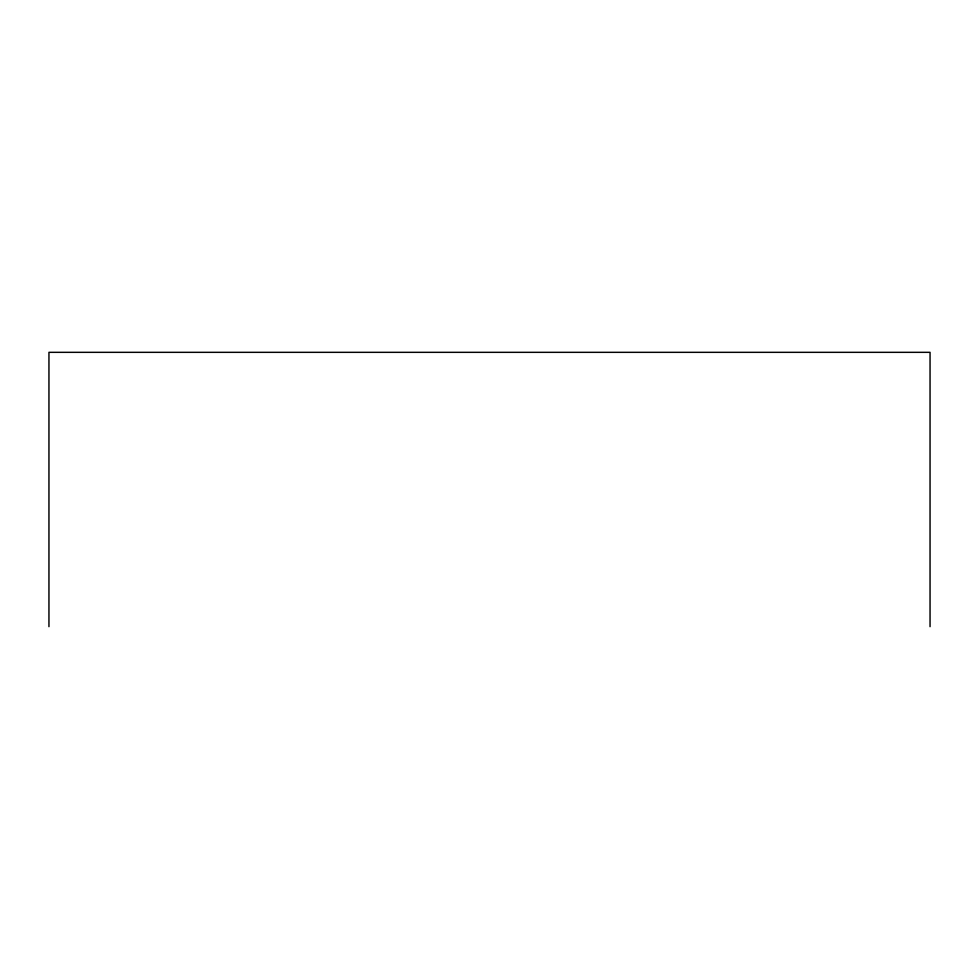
<?xml version="1.0" encoding="UTF-8"?>
<svg xmlns="http://www.w3.org/2000/svg" width="979" height="979" viewBox="0 0 979 979"><rect width="100%" height="100%" fill="white"/><g stroke="black" fill="none" stroke-linecap="round" stroke-linejoin="round"><path stroke-width="1.47" d="M930.05 626.67L930.05 352.33L48.95 352.33L48.95 626.67"/></g></svg>
